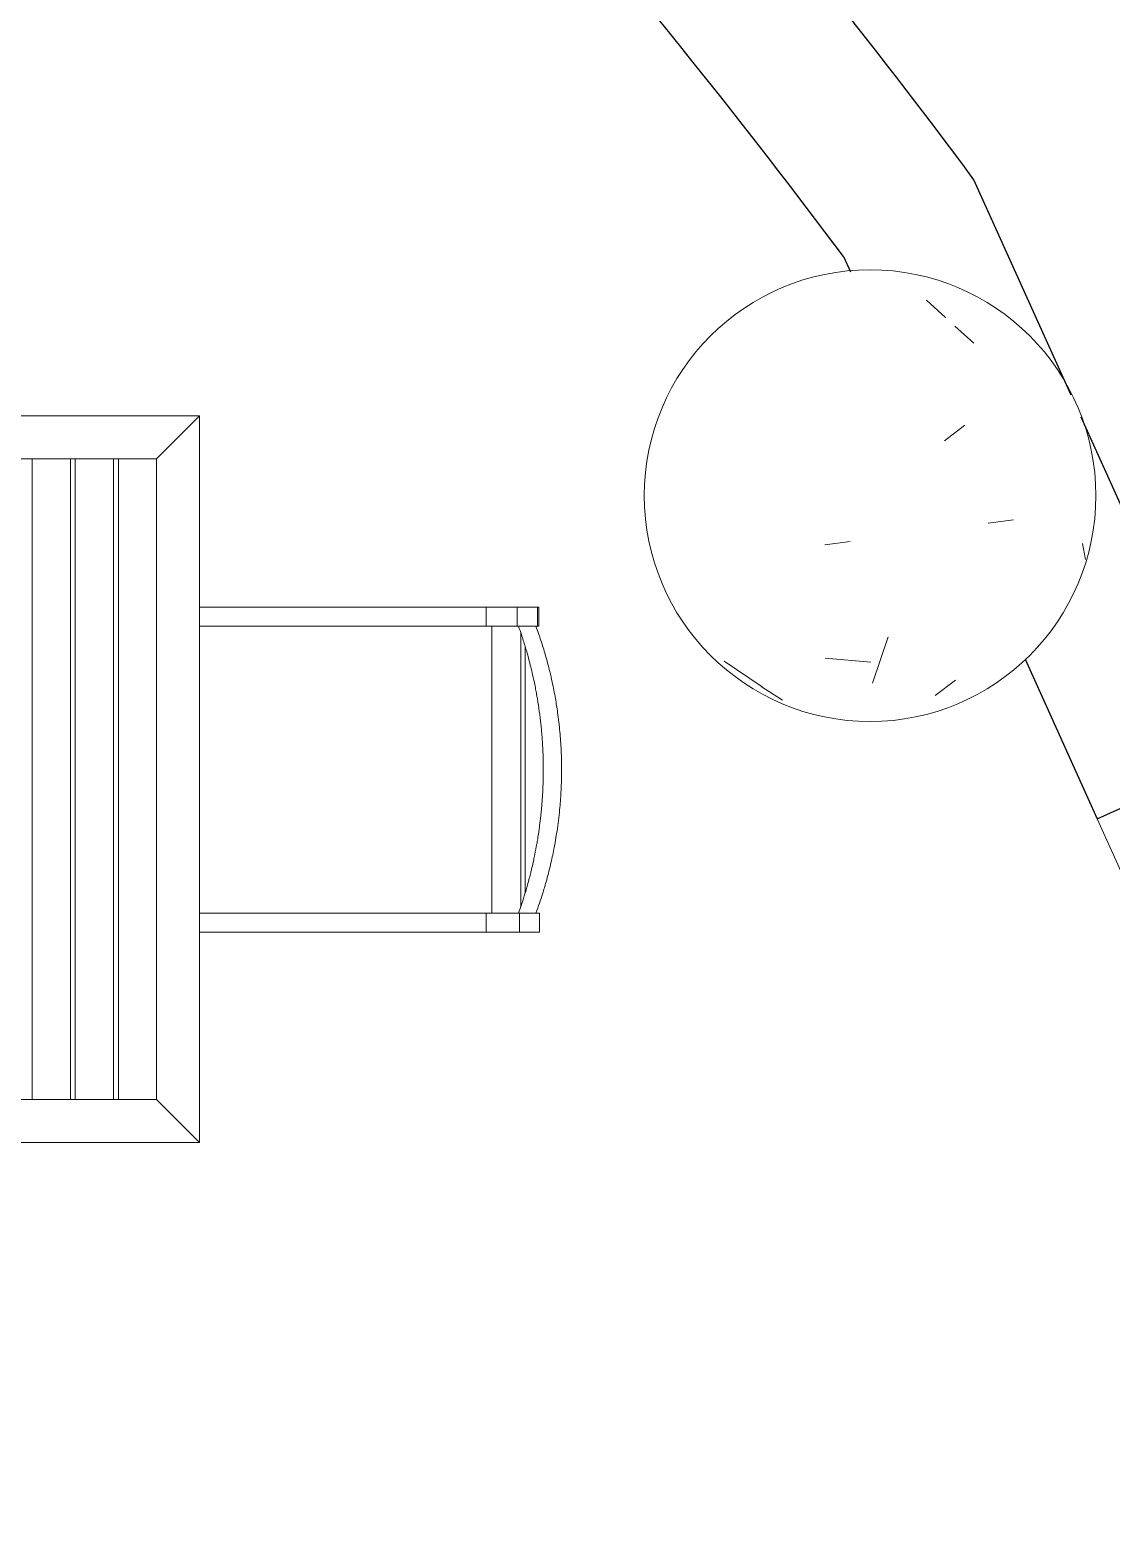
# Model space of a CAD drawing. Header units: metres. Extents: x -217 to -108, y -304 to -188.
# Drawn here: x -153.577 to -152.14, y -213.1 to -211.114 of the extents above; entities that cross this region are included whole.
import ezdxf

# ---------------------------------------------------------------- set-up
doc = ezdxf.new("R2010")
doc.units = ezdxf.units.M
for name, color, linetype, lineweight in [('A-FLOR', 192, 'Continuous', 9), ('A-WALL', 113, 'Continuous', 9), ('I-FURN', 30, 'Continuous', 9), ('I-FURN-PNLS', 30, 'Continuous', 9), ('S-COLS', 52, 'Continuous', 9)]:
    doc.layers.add(name, color=color, linetype=linetype, lineweight=lineweight)

# ---------------------------------------------------------------- blocks, each defined once
blk = doc.blocks.new('Tableset-Outdoor_Reed - Tableset-Outdoor_Reed-797211-Nivel 3')
at = {"layer": 'I-FURN'}
for p, q in [((0.4826, 0.4826), (0.4254, 0.4254)), ((0.4826, -0.4826), (0.4254, -0.4255))]:
    blk.add_line(p, q, dxfattribs=at)
at = {"layer": 'I-FURN-PNLS'}
for p, q in [((0.4826, 0.4826), (-0.4826, 0.4826)), ((0.4826, -0.4826), (0.4826, 0.4826)), ((-0.4255, 0.4254), (0.4254, 0.4254)), ((0.3112, 0.4254), (0.2604, 0.4254)), ((0.2604, 0.4254), (0.2604, -0.4255)), ((0.3112, -0.4255), (0.3112, 0.4254)), ((0.3683, 0.4254), (0.3175, 0.4254)), ((0.3175, 0.4254), (0.3175, -0.4255)), ((0.3683, -0.4255), (0.3683, 0.4254)), ((0.4254, 0.4254), (0.3747, 0.4254)), ((0.3747, 0.4254), (0.3747, -0.4255)), ((0.4254, -0.4255), (0.4254, 0.4254)), ((0.4254, 0.4254), (0.4254, -0.4255)), ((0.4826, 0.2286), (0.4919, 0.2286)), ((0.4919, 0.2286), (0.4947, 0.2286)), ((0.4947, 0.2286), (0.4978, 0.2286)), ((0.4978, 0.2286), (0.5015, 0.2286)), ((0.5015, 0.2286), (0.505, 0.2286)), ((0.505, 0.2286), (0.5072, 0.2286)), ((0.5072, 0.2286), (0.511, 0.2286)), ((0.511, 0.2286), (0.5135, 0.2286)), ((0.5135, 0.2286), (0.5178, 0.2286)), ((0.5178, 0.2286), (0.5209, 0.2286)), ((0.5209, 0.2286), (0.5222, 0.2286)), ((0.5222, 0.2286), (0.5242, 0.2286)), ((0.5242, 0.2286), (0.5262, 0.2286)), ((0.5262, 0.2286), (0.5285, 0.2286)), ((0.5285, 0.2286), (0.5308, 0.2286)), ((0.5308, 0.2286), (0.5333, 0.2286)), ((0.5333, 0.2286), (0.5354, 0.2286)), ((0.5354, 0.2286), (0.5373, 0.2286)), ((0.5373, 0.2286), (0.5403, 0.2286)), ((0.5403, 0.2286), (0.5423, 0.2286)), ((0.5423, 0.2286), (0.5449, 0.2286)), ((0.5449, 0.2286), (0.5485, 0.2286)), ((0.5485, 0.2286), (0.5518, 0.2286)), ((0.5518, 0.2286), (0.5554, 0.2286)), ((0.5554, 0.2286), (0.562, 0.2286)), ((0.562, 0.2286), (0.5687, 0.2286)), ((0.5687, 0.2286), (0.5747, 0.2286)), ((0.5747, 0.2286), (0.5808, 0.2286)), ((0.5808, 0.2286), (0.5914, 0.2286)), ((0.5914, 0.2286), (0.5978, 0.2286)), ((0.5978, 0.2286), (0.6038, 0.2286)), ((0.6038, 0.2286), (0.6125, 0.2286)), ((0.6125, 0.2286), (0.6231, 0.2286)), ((0.6231, 0.2286), (0.6277, 0.2286)), ((0.6277, 0.2286), (0.6332, 0.2286)), ((0.6332, 0.2286), (0.6384, 0.2286)), ((0.6384, 0.2286), (0.6424, 0.2286)), ((0.6424, 0.2286), (0.647, 0.2286)), ((0.647, 0.2286), (0.6528, 0.2286)), ((0.6528, 0.2286), (0.6597, 0.2286)), ((0.6597, 0.2286), (0.6663, 0.2286)), ((0.6663, 0.2286), (0.6723, 0.2286)), ((0.6723, 0.2286), (0.6807, 0.2286)), ((0.6807, 0.2286), (0.6913, 0.2286)), ((0.6913, 0.2286), (0.6945, 0.2286)), ((0.6945, 0.2286), (0.6991, 0.2286)), ((0.6991, 0.2286), (0.7057, 0.2286)), ((0.7057, 0.2286), (0.7112, 0.2286)), ((0.7112, 0.2286), (0.7201, 0.2286)), ((0.7201, 0.2286), (0.7239, 0.2286)), ((0.7239, 0.2286), (0.7322, 0.2286)), ((0.7322, 0.2286), (0.7394, 0.2286)), ((0.7394, 0.2286), (0.7449, 0.2286)), ((0.7449, 0.2286), (0.7506, 0.2286)), ((0.7506, 0.2286), (0.7558, 0.2286)), ((0.7558, 0.2286), (0.7575, 0.2286)), ((0.7575, 0.2286), (0.7639, 0.2286)), ((0.7639, 0.2286), (0.7671, 0.2286)), ((0.7671, 0.2286), (0.7725, 0.2286)), ((0.7725, 0.2286), (0.7774, 0.2286)), ((0.7774, 0.2286), (0.7826, 0.2286)), ((0.7826, 0.2286), (0.7883, 0.2286)), ((0.7883, 0.2286), (0.7964, 0.2286)), ((0.7964, 0.2286), (0.8013, 0.2286)), ((0.8013, 0.2286), (0.8068, 0.2286)), ((0.8068, 0.2286), (0.8131, 0.2286)), ((0.8131, 0.2286), (0.8174, 0.2286)), ((0.8174, 0.2286), (0.8209, 0.2286)), ((0.8209, 0.2286), (0.8261, 0.2286)), ((0.8261, 0.2286), (0.8315, 0.2286)), ((0.8315, 0.2286), (0.8373, 0.2286)), ((0.8373, 0.2286), (0.8411, 0.2286)), ((0.8411, 0.2286), (0.8431, 0.2286)), ((0.8431, 0.2286), (0.8497, 0.2286)), ((0.8497, 0.2286), (0.854, 0.2286)), ((0.854, 0.2286), (0.8592, 0.2286)), ((0.8592, 0.2286), (0.8636, 0.2286)), ((0.8635, 0.2286), (0.8635, 0.2032)), ((0.8636, 0.2286), (0.8643, 0.2286)), ((0.8643, 0.2286), (0.8658, 0.2286)), ((0.8658, 0.2286), (0.8673, 0.2286)), ((0.8673, 0.2286), (0.8694, 0.2286)), ((0.8694, 0.2286), (0.873, 0.2286)), ((0.873, 0.2286), (0.8763, 0.2286)), ((0.8763, 0.2286), (0.8802, 0.2286)), ((0.8802, 0.2286), (0.8823, 0.2286)), ((0.8823, 0.2286), (0.8852, 0.2286)), ((0.8852, 0.2286), (0.8874, 0.2286)), ((0.8874, 0.2286), (0.8903, 0.2286)), ((0.8903, 0.2286), (0.8933, 0.2286)), ((0.8933, 0.2286), (0.8961, 0.2286)), ((0.8961, 0.2286), (0.9046, 0.2286)), ((0.9046, 0.2286), (0.9314, 0.2286)), ((0.9046, 0.2032), (0.9046, 0.2286)), ((0.9314, 0.2286), (0.9332, 0.2286)), ((0.9314, 0.2032), (0.9314, 0.2286)), ((0.9332, 0.2032), (0.9332, 0.2286)), ((0.4919, 0.2032), (0.4826, 0.2032)), ((0.4947, 0.2032), (0.4919, 0.2032)), ((0.4978, 0.2032), (0.4947, 0.2032)), ((0.5015, 0.2032), (0.4978, 0.2032)), ((0.505, 0.2032), (0.5015, 0.2032)), ((0.5072, 0.2032), (0.505, 0.2032)), ((0.511, 0.2032), (0.5072, 0.2032)), ((0.5135, 0.2032), (0.511, 0.2032)), ((0.5178, 0.2032), (0.5135, 0.2032)), ((0.5209, 0.2032), (0.5178, 0.2032)), ((0.5222, 0.2032), (0.5209, 0.2032)), ((0.5242, 0.2032), (0.5222, 0.2032)), ((0.5262, 0.2032), (0.5242, 0.2032)), ((0.5285, 0.2032), (0.5262, 0.2032)), ((0.5308, 0.2032), (0.5285, 0.2032)), ((0.5333, 0.2032), (0.5308, 0.2032)), ((0.5354, 0.2032), (0.5333, 0.2032)), ((0.5373, 0.2032), (0.5354, 0.2032)), ((0.5403, 0.2032), (0.5373, 0.2032)), ((0.5423, 0.2032), (0.5403, 0.2032)), ((0.5449, 0.2032), (0.5423, 0.2032)), ((0.5485, 0.2032), (0.5449, 0.2032)), ((0.5518, 0.2032), (0.5485, 0.2032)), ((0.5554, 0.2032), (0.5518, 0.2032)), ((0.562, 0.2032), (0.5554, 0.2032)), ((0.5687, 0.2032), (0.562, 0.2032)), ((0.5747, 0.2032), (0.5687, 0.2032)), ((0.5808, 0.2032), (0.5747, 0.2032)), ((0.5914, 0.2032), (0.5808, 0.2032)), ((0.5978, 0.2032), (0.5914, 0.2032)), ((0.6038, 0.2032), (0.5978, 0.2032)), ((0.6125, 0.2032), (0.6038, 0.2032)), ((0.6231, 0.2032), (0.6125, 0.2032)), ((0.6277, 0.2032), (0.6231, 0.2032)), ((0.6332, 0.2032), (0.6277, 0.2032)), ((0.6384, 0.2032), (0.6332, 0.2032)), ((0.6424, 0.2032), (0.6384, 0.2032)), ((0.647, 0.2032), (0.6424, 0.2032)), ((0.6528, 0.2032), (0.647, 0.2032)), ((0.6597, 0.2032), (0.6528, 0.2032)), ((0.6663, 0.2032), (0.6597, 0.2032)), ((0.6723, 0.2032), (0.6663, 0.2032)), ((0.6807, 0.2032), (0.6723, 0.2032)), ((0.6913, 0.2032), (0.6807, 0.2032)), ((0.6945, 0.2032), (0.6913, 0.2032)), ((0.6991, 0.2032), (0.6945, 0.2032)), ((0.7057, 0.2032), (0.6991, 0.2032)), ((0.7112, 0.2032), (0.7057, 0.2032)), ((0.7201, 0.2032), (0.7112, 0.2032)), ((0.7239, 0.2032), (0.7201, 0.2032)), ((0.7322, 0.2032), (0.7239, 0.2032)), ((0.7394, 0.2032), (0.7322, 0.2032)), ((0.7449, 0.2032), (0.7394, 0.2032)), ((0.7506, 0.2032), (0.7449, 0.2032)), ((0.7558, 0.2032), (0.7506, 0.2032)), ((0.7575, 0.2032), (0.7558, 0.2032)), ((0.7639, 0.2032), (0.7575, 0.2032)), ((0.7671, 0.2032), (0.7639, 0.2032)), ((0.7725, 0.2032), (0.7671, 0.2032)), ((0.7774, 0.2032), (0.7725, 0.2032)), ((0.7826, 0.2032), (0.7774, 0.2032)), ((0.7883, 0.2032), (0.7826, 0.2032)), ((0.7964, 0.2032), (0.7883, 0.2032)), ((0.8013, 0.2032), (0.7964, 0.2032)), ((0.8068, 0.2032), (0.8013, 0.2032)), ((0.8131, 0.2032), (0.8068, 0.2032)), ((0.8174, 0.2032), (0.8131, 0.2032)), ((0.8209, 0.2032), (0.8174, 0.2032)), ((0.8261, 0.2032), (0.8209, 0.2032)), ((0.8315, 0.2032), (0.8261, 0.2032)), ((0.8373, 0.2032), (0.8315, 0.2032)), ((0.8411, 0.2032), (0.8373, 0.2032)), ((0.8431, 0.2032), (0.8411, 0.2032)), ((0.8497, 0.2032), (0.8431, 0.2032)), ((0.854, 0.2032), (0.8497, 0.2032)), ((0.8592, 0.2032), (0.854, 0.2032)), ((0.8636, 0.2032), (0.8592, 0.2032)), ((0.8643, 0.2032), (0.8636, 0.2032)), ((0.8658, 0.2032), (0.8643, 0.2032)), ((0.8673, 0.2032), (0.8658, 0.2032)), ((0.8694, 0.2032), (0.8673, 0.2032)), ((0.873, 0.2032), (0.8694, 0.2032)), ((0.8708, -0.1778), (0.8708, 0.2032)), ((0.8763, 0.2032), (0.873, 0.2032)), ((0.8802, 0.2032), (0.8763, 0.2032)), ((0.8823, 0.2032), (0.8802, 0.2032)), ((0.8852, 0.2032), (0.8823, 0.2032)), ((0.8874, 0.2032), (0.8852, 0.2032)), ((0.8903, 0.2032), (0.8874, 0.2032)), ((0.8933, 0.2032), (0.8903, 0.2032)), ((0.8961, 0.2032), (0.8933, 0.2032)), ((0.9046, 0.2032), (0.8961, 0.2032)), ((0.9314, 0.2032), (0.9046, 0.2032)), ((0.9332, 0.2032), (0.9314, 0.2032)), ((0.9096, -0.1686), (0.9096, 0.194)), ((0.9153, -0.1509), (0.9153, 0.1762)), ((0.4826, -0.1778), (0.4849, -0.1778)), ((0.4849, -0.1778), (0.4952, -0.1778)), ((0.4952, -0.1778), (0.5046, -0.1778)), ((0.5046, -0.1778), (0.5116, -0.1778)), ((0.5116, -0.1778), (0.5177, -0.1778)), ((0.5177, -0.1778), (0.5256, -0.1778)), ((0.5256, -0.1778), (0.5309, -0.1778)), ((0.5309, -0.1778), (0.5389, -0.1778)), ((0.5389, -0.1778), (0.5474, -0.1778)), ((0.5474, -0.1778), (0.5588, -0.1778)), ((0.5588, -0.1778), (0.5652, -0.1778)), ((0.5652, -0.1778), (0.5709, -0.1778)), ((0.5709, -0.1778), (0.5774, -0.1778)), ((0.5774, -0.1778), (0.5854, -0.1778)), ((0.5854, -0.1778), (0.5911, -0.1778)), ((0.5911, -0.1778), (0.5995, -0.1778)), ((0.5995, -0.1778), (0.6075, -0.1778)), ((0.6075, -0.1778), (0.6129, -0.1778)), ((0.6129, -0.1778), (0.6246, -0.1778)), ((0.6246, -0.1778), (0.6342, -0.1778)), ((0.6342, -0.1778), (0.6395, -0.1778)), ((0.6395, -0.1778), (0.6475, -0.1778)), ((0.6475, -0.1778), (0.6544, -0.1778)), ((0.6544, -0.1778), (0.6608, -0.1778)), ((0.6608, -0.1778), (0.6654, -0.1778)), ((0.6654, -0.1778), (0.6723, -0.1778)), ((0.6723, -0.1778), (0.6791, -0.1778)), ((0.6791, -0.1778), (0.686, -0.1778)), ((0.686, -0.1778), (0.6913, -0.1778)), ((0.6913, -0.1778), (0.6997, -0.1778)), ((0.6997, -0.1778), (0.7084, -0.1778)), ((0.7084, -0.1778), (0.7122, -0.1778)), ((0.7122, -0.1778), (0.7176, -0.1778)), ((0.7176, -0.1778), (0.7229, -0.1778)), ((0.7229, -0.1778), (0.7282, -0.1778)), ((0.7282, -0.1778), (0.7339, -0.1778)), ((0.7339, -0.1778), (0.7377, -0.1778)), ((0.7377, -0.1778), (0.7438, -0.1778)), ((0.7438, -0.1778), (0.7507, -0.1778)), ((0.7507, -0.1778), (0.7537, -0.1778)), ((0.7537, -0.1778), (0.7586, -0.1778)), ((0.7586, -0.1778), (0.7613, -0.1778)), ((0.7613, -0.1778), (0.7659, -0.1778)), ((0.7659, -0.1778), (0.7709, -0.1778)), ((0.7709, -0.1778), (0.7762, -0.1778)), ((0.7762, -0.1778), (0.786, -0.1778)), ((0.786, -0.1778), (0.8028, -0.1778)), ((0.8028, -0.1778), (0.8097, -0.1778)), ((0.8097, -0.1778), (0.8219, -0.1778)), ((0.8219, -0.1778), (0.831, -0.1778)), ((0.831, -0.1778), (0.8432, -0.1778)), ((0.8432, -0.1778), (0.8639, -0.1778)), ((0.8635, -0.1778), (0.8635, -0.2032)), ((0.8637, -0.1778), (0.8642, -0.1778)), ((0.8642, -0.1778), (0.8664, -0.1778)), ((0.8664, -0.1778), (0.8678, -0.1778)), ((0.8678, -0.1778), (0.8686, -0.1778)), ((0.8686, -0.1778), (0.8701, -0.1778)), ((0.8701, -0.1778), (0.8724, -0.1778)), ((0.8724, -0.1778), (0.8753, -0.1778)), ((0.8753, -0.1778), (0.8785, -0.1778)), ((0.8785, -0.1778), (0.8817, -0.1778)), ((0.8817, -0.1778), (0.8848, -0.1778)), ((0.8848, -0.1778), (0.8883, -0.1778)), ((0.8883, -0.1778), (0.8918, -0.1778)), ((0.8918, -0.1778), (0.8953, -0.1778)), ((0.8953, -0.1778), (0.8984, -0.1778)), ((0.8984, -0.1778), (0.902, -0.1778)), ((0.902, -0.1778), (0.9065, -0.1778)), ((0.9065, -0.1778), (0.9073, -0.1778)), ((0.9065, -0.1778), (0.9073, -0.1778)), ((0.9073, -0.1778), (0.9075, -0.1778)), ((0.9075, -0.1778), (0.9344, -0.1778)), ((0.9075, -0.2032), (0.9075, -0.1778)), ((0.9344, -0.2032), (0.9344, -0.1778)), ((0.4849, -0.2032), (0.4826, -0.2032)), ((0.4952, -0.2032), (0.4849, -0.2032)), ((0.5046, -0.2032), (0.4952, -0.2032)), ((0.5116, -0.2032), (0.5046, -0.2032)), ((0.5177, -0.2032), (0.5116, -0.2032)), ((0.5256, -0.2032), (0.5177, -0.2032)), ((0.5309, -0.2032), (0.5256, -0.2032)), ((0.5389, -0.2032), (0.5309, -0.2032)), ((0.5474, -0.2032), (0.5389, -0.2032)), ((0.5588, -0.2032), (0.5474, -0.2032)), ((0.5652, -0.2032), (0.5588, -0.2032)), ((0.5709, -0.2032), (0.5652, -0.2032)), ((0.5774, -0.2032), (0.5709, -0.2032)), ((0.5854, -0.2032), (0.5774, -0.2032)), ((0.5911, -0.2032), (0.5854, -0.2032)), ((0.5995, -0.2032), (0.5911, -0.2032)), ((0.6075, -0.2032), (0.5995, -0.2032)), ((0.6129, -0.2032), (0.6075, -0.2032)), ((0.6246, -0.2032), (0.6129, -0.2032)), ((0.6342, -0.2032), (0.6246, -0.2032)), ((0.6395, -0.2032), (0.6342, -0.2032)), ((0.6475, -0.2032), (0.6395, -0.2032)), ((0.6544, -0.2032), (0.6475, -0.2032)), ((0.6608, -0.2032), (0.6544, -0.2032)), ((0.6654, -0.2032), (0.6608, -0.2032)), ((0.6723, -0.2032), (0.6654, -0.2032)), ((0.6791, -0.2032), (0.6723, -0.2032)), ((0.686, -0.2032), (0.6791, -0.2032)), ((0.6913, -0.2032), (0.686, -0.2032)), ((0.6997, -0.2032), (0.6913, -0.2032)), ((0.7084, -0.2032), (0.6997, -0.2032)), ((0.7122, -0.2032), (0.7084, -0.2032)), ((0.7176, -0.2032), (0.7122, -0.2032)), ((0.7229, -0.2032), (0.7176, -0.2032)), ((0.7282, -0.2032), (0.7229, -0.2032)), ((0.7339, -0.2032), (0.7282, -0.2032)), ((0.7377, -0.2032), (0.7339, -0.2032)), ((0.7438, -0.2032), (0.7377, -0.2032)), ((0.7507, -0.2032), (0.7438, -0.2032)), ((0.7537, -0.2032), (0.7507, -0.2032)), ((0.7586, -0.2032), (0.7537, -0.2032)), ((0.7613, -0.2032), (0.7586, -0.2032)), ((0.7659, -0.2032), (0.7613, -0.2032)), ((0.7709, -0.2032), (0.7659, -0.2032)), ((0.7762, -0.2032), (0.7709, -0.2032)), ((0.786, -0.2032), (0.7762, -0.2032)), ((0.8028, -0.2032), (0.786, -0.2032)), ((0.8097, -0.2032), (0.8028, -0.2032)), ((0.8219, -0.2032), (0.8097, -0.2032)), ((0.831, -0.2032), (0.8219, -0.2032)), ((0.8432, -0.2032), (0.831, -0.2032)), ((0.8639, -0.2032), (0.8432, -0.2032)), ((0.8642, -0.2032), (0.8637, -0.2032)), ((0.8664, -0.2032), (0.8642, -0.2032)), ((0.8678, -0.2032), (0.8664, -0.2032)), ((0.8686, -0.2032), (0.8678, -0.2032)), ((0.8701, -0.2032), (0.8686, -0.2032)), ((0.8724, -0.2032), (0.8701, -0.2032)), ((0.8753, -0.2032), (0.8724, -0.2032)), ((0.8785, -0.2032), (0.8753, -0.2032)), ((0.8817, -0.2032), (0.8785, -0.2032)), ((0.8848, -0.2032), (0.8817, -0.2032)), ((0.8883, -0.2032), (0.8848, -0.2032)), ((0.8918, -0.2032), (0.8883, -0.2032)), ((0.8953, -0.2032), (0.8918, -0.2032)), ((0.8984, -0.2032), (0.8953, -0.2032)), ((0.902, -0.2032), (0.8984, -0.2032)), ((0.9075, -0.2032), (0.902, -0.2032)), ((0.9344, -0.2032), (0.9075, -0.2032)), ((0.4254, -0.4255), (-0.4255, -0.4255)), ((0.2604, -0.4255), (0.3112, -0.4255)), ((0.3175, -0.4255), (0.3683, -0.4255)), ((0.3747, -0.4255), (0.4254, -0.4255)), ((-0.4826, -0.4826), (0.4826, -0.4826))]:
    blk.add_line(p, q, dxfattribs=at)
for centre, radius, start, end in [((0.371, 0.0127), 0.5683, 18.3997, 19.5844), ((0.4139, 0.0127), 0.5497, 18.187, 20.2771), ((0.371, 0.0127), 0.5683, 17.5849, 18.3997), ((0.371, 0.0127), 0.5683, 16.7225, 17.5849), ((0.4139, 0.0127), 0.5497, 16.1434, 18.187), ((0.371, 0.0127), 0.5683, 15.9961, 16.7225), ((0.371, 0.0127), 0.5683, 15.3384, 15.9961), ((0.371, 0.0127), 0.5683, 14.1574, 15.3384), ((0.4139, 0.0127), 0.5497, 13.7087, 16.1434), ((0.371, 0.0127), 0.5683, 13.0935, 14.1574), ((0.371, 0.0127), 0.5683, 11.9272, 13.0935), ((0.4139, 0.0127), 0.5497, 12.2403, 13.7087), ((0.371, 0.0127), 0.5683, 11.0568, 11.9272), ((0.371, 0.0127), 0.5683, 10.2977, 11.0568), ((0.4139, 0.0127), 0.5497, 9.8969, 12.2403), ((0.371, 0.0127), 0.5683, 9.518, 10.2977), ((0.371, 0.0127), 0.5683, 7.8273, 9.518), ((0.4139, 0.0127), 0.5497, 7.9471, 9.8969), ((0.371, 0.0127), 0.5683, 6.1371, 7.8273), ((0.4139, 0.0127), 0.5497, 5.2631, 7.9471), ((0.371, 0.0127), 0.5683, 4.1468, 6.1371), ((0.4139, 0.0127), 0.5497, 2.7185, 5.2631), ((0.371, 0.0127), 0.5683, 3.7748, 4.1468), ((0.371, 0.0127), 0.5683, 2.9835, 3.7748), ((0.371, 0.0127), 0.5683, 2.0584, 2.9835), ((0.371, 0.0127), 0.5683, 359.8427, 2.0584), ((0.4139, 0.0127), 0.5497, 359.5927, 2.7185), ((0.371, 0.0127), 0.5683, 357.6928, 359.3548), ((0.371, 0.0127), 0.5683, 359.3548, 359.8427), ((0.4139, 0.0127), 0.5497, 356.8405, 359.5927), ((0.371, 0.0127), 0.5683, 355.7319, 357.0091), ((0.371, 0.0127), 0.5683, 357.0091, 357.6928), ((0.4139, 0.0127), 0.5497, 354.4502, 356.8405), ((0.371, 0.0127), 0.5683, 354.5511, 355.7319), ((0.371, 0.0127), 0.5683, 352.2205, 353.4371), ((0.371, 0.0127), 0.5683, 353.4371, 354.0128), ((0.371, 0.0127), 0.5683, 354.0128, 354.5511), ((0.4139, 0.0127), 0.5497, 351.4699, 354.4502), ((0.371, 0.0127), 0.5683, 350.0005, 350.6973), ((0.371, 0.0127), 0.5683, 350.6973, 351.611), ((0.371, 0.0127), 0.5683, 351.611, 352.2205), ((0.4139, 0.0127), 0.5497, 348.9101, 351.4699), ((0.371, 0.0127), 0.5683, 348.5598, 350.0005), ((0.4139, 0.0127), 0.5497, 346.7348, 348.9101), ((0.371, 0.0127), 0.5683, 346.0481, 346.5845), ((0.371, 0.0127), 0.5683, 346.5845, 347.8363), ((0.371, 0.0127), 0.5683, 347.8363, 348.5598), ((0.4139, 0.0127), 0.5497, 344.2607, 346.7348), ((0.371, 0.0127), 0.5683, 344.3485, 345.3151), ((0.371, 0.0127), 0.5683, 345.3151, 346.0481), ((0.4139, 0.0127), 0.5497, 342.558, 344.2607), ((0.371, 0.0127), 0.5683, 341.4517, 342.8341), ((0.371, 0.0127), 0.5683, 342.8341, 343.9342), ((0.371, 0.0127), 0.5683, 343.9342, 344.3485), ((0.4139, 0.0127), 0.5497, 341.1879, 342.558), ((0.371, 0.0127), 0.5683, 340.4156, 341.4517), ((0.4139, 0.0127), 0.5497, 339.7229, 341.1879)]:
    blk.add_arc(centre, radius, start, end, dxfattribs=at)
blk = doc.blocks.new('M_Hormigón-Redondo-Pilar - 600 mm-V52-Nivel 3')
at = {"layer": 'S-COLS'}
h = blk.add_hatch(dxfattribs=at)
h.set_pattern_fill('FP_12', color=256, style=0, pattern_type=2)
h.set_pattern_definition([(50, (152.461, 211.733), (0.7288314, -0.0632911), [0.076, -0.838]), (355, (152.461, 211.733), (-0.1409327, 0.764191), [0.061, -0.671]), (100.451, (152.521, 211.728), (0.5877327, 0.700228), [0.065, -0.712]), (46.184, (152.461, 211.936), (1.0841735, -0.1685523), [0.114, -1.257]), (96.636, (152.551, 211.922), (0.9500268, 0.989415), [0.097, -1.069]), (351.184, (152.461, 211.936), (0.9499683, 0.9901036), [0.091, -1.006]), (21, (152.562, 211.885), (0.6067662, -0.4087001), [0.076, -0.838]), (326, (152.562, 211.885), (0.2472247, 0.736702), [0.061, -0.671]), (71.451, (152.613, 211.851), (0.8535199, 0.3274948), [0.065, -0.712]), (37.5, (152.461, 211.733), (0.0124776, 0.3385577), [0.034, -0.629, 0.034, -0.647, -0.673]), (37.5, (152.461, 211.733), (0.0124776, 0.3385577), [-1.343, 0.034, -0.64]), (7.5, (152.461, 211.733), (0.26703754, 0.40027984), [0.034, -0.355, 0.034, -0.614, -0.257]), (7.5, (152.461, 211.733), (0.26703754, 0.40027984), [-1.035, 0.034, -0.223]), (327.5, (152.234, 211.733), (0.54253947, -0.02312834), [0.034, -0.22, 0.034, -0.759, -1.052]), (327.5, (152.234, 211.733), (0.54253947, -0.02312834), [-1.046, 0.034, -1.018]), (317.5, (152.132, 211.733), (0.5922234, 0.1015895), [0.034, -0.297, 0.034, -0.493, -0.747]), (317.5, (152.132, 211.733), (0.5922234, 0.1015895), [-0.856, 0.034, -0.713])])
h.paths.add_polyline_path([(0, -0.3), (0.0585, -0.2942), (0.1148, -0.2772), (0.1667, -0.2494), (0.2121, -0.2121), (0.2494, -0.1667), (0.2772, -0.1148), (0.2942, -0.0585), (0.3, 0), (0.2942, 0.0585), (0.2772, 0.1148), (0.2494, 0.1667), (0.2121, 0.2121), (0.1667, 0.2494), (0.1148, 0.2772), (0.0585, 0.2942), (0, 0.3), (-0.0585, 0.2942), (-0.1148, 0.2772), (-0.1667, 0.2494), (-0.2121, 0.2121), (-0.2494, 0.1667), (-0.2772, 0.1148), (-0.2942, 0.0585), (-0.3, 0), (-0.2942, -0.0585), (-0.2772, -0.1148), (-0.2494, -0.1667), (-0.2121, -0.2121), (-0.1667, -0.2494), (-0.1148, -0.2772), (-0.0585, -0.2942), (-0.0353, -0.2965)], flags=0)
for start, end in [(360, 180), (180, 360)]:
    blk.add_arc((0, 0), 0.3, start, end, dxfattribs=at)

msp = doc.modelspace()

# ---------------------------------------------------------------- linework, layer by layer
at = {"layer": 'A-FLOR'}
for centre, radius, start, end in [((-160.1897, -216.6239), 10.3111, 32.99567, 203.9847), ((-160.1804, -216.6397), 9.8158, 33.32339, 203.64672)]:
    msp.add_arc(centre, radius, start, end, dxfattribs=at)
at = {"layer": 'A-WALL', "lineweight": 25}
for p, q in [((-152.1934, -211.5995), (-152.3226, -211.3132)), ((-152.496, -211.4152), (-152.4868, -211.4354)), ((-151.9767, -212.0797), (-152.1803, -211.6284)), ((-152.2546, -211.95), (-152.159, -212.1619)), ((-152.159, -212.1619), (-151.9767, -212.0797))]:
    msp.add_line(p, q, dxfattribs=at)
at = {"layer": 'A-WALL'}
msp.add_line((-150.019, -216.9049), (-152.159, -212.1619), dxfattribs=at)
for radius, start, end in [(9.4621, 44.86804, 189.98653), (9.4621, 36.5954, 44.86804), (9.2621, 36.72812, 44.86804)]:
    msp.add_arc((-159.9194, -216.9541), radius, start, end, dxfattribs=at)
at = {"layer": 'A-WALL', "lineweight": 25}
for radius, start in [(9.4621, 36.5954), (9.2621, 36.72812)]:
    msp.add_arc((-159.9194, -216.9541), radius, start, 44.86804, dxfattribs=at)

# ---------------------------------------------------------------- block references
at = {"layer": 'I-FURN-PNLS'}
msp.add_blockref('Tableset-Outdoor_Reed - Tableset-Outdoor_Reed-797211-Nivel 3', (-153.8341, -212.1095), dxfattribs=at)
at = {"layer": 'S-COLS'}
msp.add_blockref('M_Hormigón-Redondo-Pilar - 600 mm-V52-Nivel 3', (-152.4606, -211.7328), dxfattribs=at)

doc.saveas('drawing.dxf')
